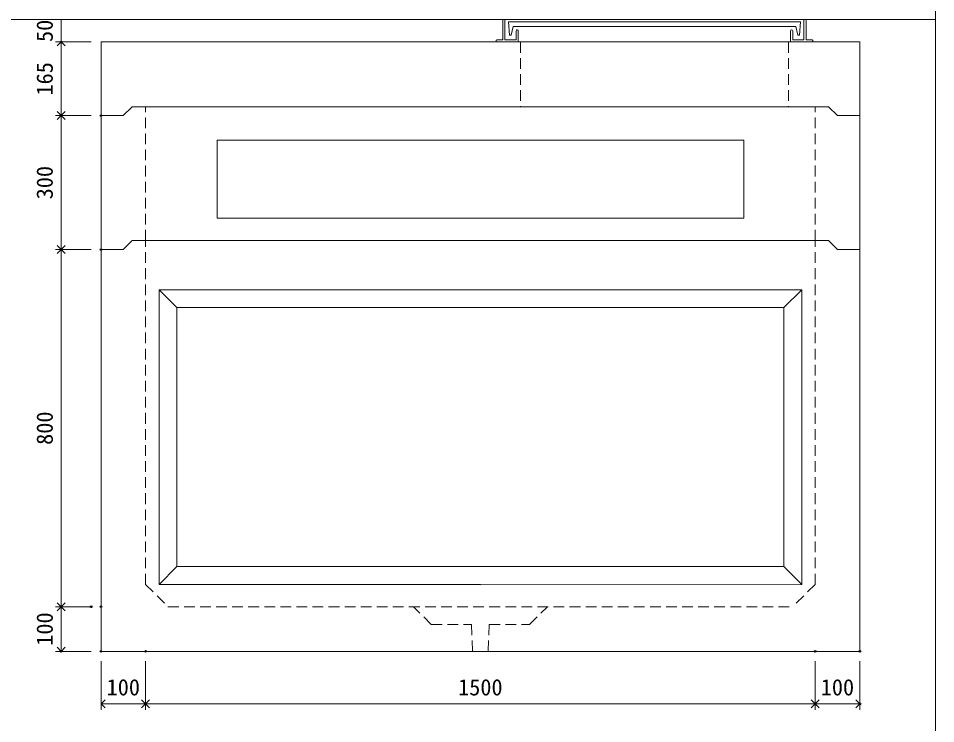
# Model space of a CAD drawing. Units: millimetres, scale not verified. Extents: x -6420 to 6420, y -3299 to 2858.
# Drawn here: x 4365 to 6420, y -1755 to -175 of the extents above; entities that cross this region are included whole.
import ezdxf
from ezdxf.enums import TextEntityAlignment as Align

# ---------------------------------------------------------------- set-up
doc = ezdxf.new("R2010")
doc.units = ezdxf.units.MM
doc.header["$LTSCALE"] = 20
doc.header["$PDMODE"] = 32
doc.header["$PDSIZE"] = 4
doc.linetypes.add('DASHED1', pattern=[1.8, 1.2, -0.6])
doc.linetypes.add('USER2', pattern=[50.8, 31.75, -6.35, 6.35, -6.35])
doc.layers.add('0-1_Defpoints', color=7, linetype='Continuous')
for name, color, linetype, lineweight in [('0-2_waku', 7, 'Continuous', 18), ('0-3_gaikei', 7, 'Continuous', 18), ('0-4_kakure', 7, 'DASHED1', 5), ('0-5_sunpou', 7, 'Continuous', 5), ('0-8_uchigawa', 6, 'Continuous', 18), ('0-A_futa', 3, 'Continuous', 18), ('0-B_GL', 4, 'Continuous', 18), ('1-2_uchigawa2', 6, 'USER2', 18)]:
    doc.layers.add(name, color=color, linetype=linetype, lineweight=lineweight)
doc.styles.add('ＭＳ ゴシック', font='')
doc.styles.get('ＭＳ ゴシック').set_extended_font_data('MS Gothic')

# ---------------------------------------------------------------- blocks, each defined once
blk = doc.blocks.new('_Open90')
at = {"layer": '0-5_sunpou'}
blk.add_line((0, 0), (-1, 0), dxfattribs=at)
blk.add_lwpolyline([(-0.5, 0.5), (0, 0), (-0.5, -0.5)], dxfattribs=at)
blk = doc.blocks.new('D119')
at = {"layer": '0-1_Defpoints'}
for p in [(7133.24, 2391.92), (7044.21, 2091.92), (7133.24, 2091.92)]:
    blk.add_point(p, dxfattribs=at)
at = {"layer": '0-5_sunpou'}
for p, q in [((7111.24, 2391.92), (7031.21, 2391.92)), ((7044.21, 2373.92), (7044.21, 2109.92)), ((7111.24, 2091.92), (7031.21, 2091.92))]:
    blk.add_line(p, q, dxfattribs=at)
at = {"layer": '0-5_sunpou', "xscale": 18, "yscale": 18}
for p, rotation in [((7044.21, 2391.92), 90), ((7044.21, 2091.92), 270)]:
    blk.add_blockref('_Open90', p, dxfattribs=dict(at, rotation=rotation))
at = {"layer": '0-5_sunpou', "style": 'ＭＳ ゴシック'}
blk.add_text('300', height=36.66, rotation=90, dxfattribs=at).set_placement((7036.21, 2204.42), align=Align.BOTTOM_LEFT)
blk = doc.blocks.new('D89')
at = {"layer": '0-1_Defpoints'}
for p in [(7133.24, 2091.92), (7044.21, 1291.92), (7133.24, 1291.92)]:
    blk.add_point(p, dxfattribs=at)
at = {"layer": '0-5_sunpou'}
for p, q in [((7111.24, 2091.92), (7031.21, 2091.92)), ((7044.21, 2073.92), (7044.21, 1309.92)), ((7111.24, 1291.92), (7031.21, 1291.92))]:
    blk.add_line(p, q, dxfattribs=at)
at = {"layer": '0-5_sunpou', "xscale": 18, "yscale": 18}
for p, rotation in [((7044.21, 2091.92), 90), ((7044.21, 1291.92), 270)]:
    blk.add_blockref('_Open90', p, dxfattribs=dict(at, rotation=rotation))
at = {"layer": '0-5_sunpou', "style": 'ＭＳ ゴシック'}
blk.add_text('800', height=36.66, rotation=90, dxfattribs=at).set_placement((7036.21, 1654.42), align=Align.BOTTOM_LEFT)
blk = doc.blocks.new('D90')
at = {"layer": '0-1_Defpoints'}
for p in [(7111.24, 1291.92), (7044.21, 1191.92), (7133.24, 1191.92)]:
    blk.add_point(p, dxfattribs=at)
at = {"layer": '0-5_sunpou'}
for p, q in [((7089.24, 1291.92), (7031.21, 1291.92)), ((7044.21, 1273.92), (7044.21, 1209.92)), ((7111.24, 1191.92), (7031.21, 1191.92))]:
    blk.add_line(p, q, dxfattribs=at)
at = {"layer": '0-5_sunpou', "xscale": 18, "yscale": 18}
for p, rotation in [((7044.21, 1291.92), 90), ((7044.21, 1191.92), 270)]:
    blk.add_blockref('_Open90', p, dxfattribs=dict(at, rotation=rotation))
at = {"layer": '0-5_sunpou', "style": 'ＭＳ ゴシック'}
blk.add_text('100', height=36.66, rotation=90, dxfattribs=at).set_placement((7036.21, 1204.42), align=Align.BOTTOM_LEFT)
blk = doc.blocks.new('D91')
at = {"layer": '0-1_Defpoints'}
for p in [(7133.24, 1191.92), (7233.24, 1191.92), (7233.24, 1074.2)]:
    blk.add_point(p, dxfattribs=at)
at = {"layer": '0-5_sunpou'}
for p, q in [((7133.24, 1169.92), (7133.24, 1061.2)), ((7233.24, 1169.92), (7233.24, 1061.2)), ((7151.24, 1074.2), (7215.24, 1074.2))]:
    blk.add_line(p, q, dxfattribs=at)
at = {"layer": '0-5_sunpou', "xscale": 18, "yscale": 18, "rotation": 180}
blk.add_blockref('_Open90', (7133.24, 1074.2), dxfattribs=at)
at = {"layer": '0-5_sunpou', "xscale": 18, "yscale": 18}
blk.add_blockref('_Open90', (7233.24, 1074.2), dxfattribs=at)
at = {"layer": '0-5_sunpou', "style": 'ＭＳ ゴシック'}
blk.add_text('100', height=36.66, dxfattribs=at).set_placement((7145.74, 1082.2), align=Align.BOTTOM_LEFT)
blk = doc.blocks.new('D92')
at = {"layer": '0-1_Defpoints'}
for p in [(7233.24, 1191.92), (8733.24, 1191.92), (8733.24, 1074.2)]:
    blk.add_point(p, dxfattribs=at)
at = {"layer": '0-5_sunpou'}
for p, q in [((7233.24, 1169.92), (7233.24, 1061.2)), ((8733.24, 1169.92), (8733.24, 1061.2)), ((7251.24, 1074.2), (8715.24, 1074.2))]:
    blk.add_line(p, q, dxfattribs=at)
at = {"layer": '0-5_sunpou', "xscale": 18, "yscale": 18, "rotation": 180}
blk.add_blockref('_Open90', (7233.24, 1074.2), dxfattribs=at)
at = {"layer": '0-5_sunpou', "xscale": 18, "yscale": 18}
blk.add_blockref('_Open90', (8733.24, 1074.2), dxfattribs=at)
at = {"layer": '0-5_sunpou', "style": 'ＭＳ ゴシック'}
blk.add_text('1500', height=36.66, dxfattribs=at).set_placement((7933.24, 1082.2), align=Align.BOTTOM_LEFT)
blk = doc.blocks.new('D93')
at = {"layer": '0-1_Defpoints'}
for p in [(8733.24, 1191.92), (8833.24, 1191.92), (8833.24, 1074.2)]:
    blk.add_point(p, dxfattribs=at)
at = {"layer": '0-5_sunpou'}
for p, q in [((8733.24, 1169.92), (8733.24, 1061.2)), ((8833.24, 1169.92), (8833.24, 1061.2)), ((8751.24, 1074.2), (8815.24, 1074.2))]:
    blk.add_line(p, q, dxfattribs=at)
at = {"layer": '0-5_sunpou', "xscale": 18, "yscale": 18, "rotation": 180}
blk.add_blockref('_Open90', (8733.24, 1074.2), dxfattribs=at)
at = {"layer": '0-5_sunpou', "xscale": 18, "yscale": 18}
blk.add_blockref('_Open90', (8833.24, 1074.2), dxfattribs=at)
at = {"layer": '0-5_sunpou', "style": 'ＭＳ ゴシック'}
blk.add_text('100', height=36.66, dxfattribs=at).set_placement((8745.74, 1082.2), align=Align.BOTTOM_LEFT)
blk = doc.blocks.new('_Open90_44')
at = {"layer": '0-5_sunpou'}
blk.add_line((0, 0), (-1, 0), dxfattribs=at)
blk.add_lwpolyline([(-0.5, 0.5), (0, 0), (-0.5, -0.5)], dxfattribs=at)
blk = doc.blocks.new('16 5')
at = {"layer": '0-5_sunpou'}
for p, q in [((75.03, 82.5), (-5, 82.5)), ((8, 64.5), (8, -64.5)), ((53.03, -82.5), (-5, -82.5))]:
    blk.add_line(p, q, dxfattribs=at)
at = {"layer": '0-5_sunpou', "xscale": 18, "yscale": 18}
for p, rotation in [((8, 82.5), 90), ((8, -82.5), 270)]:
    blk.add_blockref('_Open90_44', p, dxfattribs=dict(at, rotation=rotation))
at = {"layer": '0-5_sunpou', "style": 'ＭＳ ゴシック'}
blk.add_text('165', height=36.66, rotation=90, dxfattribs=at).set_placement((0, -37.5), align=Align.BOTTOM_LEFT)
blk = doc.blocks.new('5 0')
at = {"layer": '0-5_sunpou'}
for p, q in [((2.73, 37.5), (2.73, -12.5)), ((9.9, -12.5), (-10.27, -12.5))]:
    blk.add_line(p, q, dxfattribs=at)
blk.add_point((2.73, -12.5), dxfattribs=at)
at = {"layer": '0-5_sunpou', "style": 'ＭＳ ゴシック'}
blk.add_text('50', height=36.66, rotation=90, dxfattribs=at).set_placement((-5.27, -12.5), align=Align.BOTTOM_LEFT)

msp = doc.modelspace()

# ---------------------------------------------------------------- linework, layer by layer
at = {"layer": '0-2_waku'}
for p, q in [((6420, 2858.31), (6420, -2841.69)), ((6420, 2841.69), (6420, -2858.31)), ((6420, 2841.69), (6420, -2858.31)), ((6420, 2841.69), (6420, -2858.31)), ((6420, 2841.69), (6420, -2858.31)), ((6420, 2841.69), (6420, -2858.31)), ((6420, 2485.44), (6420, -2858.31)), ((6420, 2485.44), (6420, -2858.31))]:
    msp.add_line(p, q, dxfattribs=at)
at = {"layer": '0-3_gaikei'}
for p, q in [((4550, -228.23), (4550, -693.23)), ((4550, -228.23), (6250, -228.23)), ((4550, -228.23), (6250, -228.23)), ((4550, -228.23), (6250, -228.23)), ((4550, -228.23), (6250, -228.23)), ((5355, -228.23), (6225, -228.23)), ((5355, -228.23), (6225, -228.23)), ((6250, -693.23), (6250, -228.23)), ((4620, -373.23), (4600, -393.23)), ((4620, -373.23), (4600, -393.23)), ((4620, -373.23), (4600, -393.23)), ((4620, -373.23), (4600, -393.23)), ((4620, -373.23), (4600, -393.23)), ((4620, -373.23), (4600, -393.23)), ((4620, -373.23), (4600, -393.23)), ((4620, -373.23), (4600, -393.23)), ((4620, -373.23), (4600, -393.23)), ((4620, -373.23), (4600, -393.23)), ((4620, -373.23), (4600, -393.23)), ((4620, -373.23), (4600, -393.23)), ((4620, -373.23), (4600, -393.23)), ((4620, -373.23), (4600, -393.23)), ((4620, -373.23), (6180, -373.23)), ((4620, -373.23), (6180, -373.23)), ((4620, -373.23), (6180, -373.23)), ((4620, -373.23), (6180, -373.23)), ((4620, -373.23), (6180, -373.23)), ((4620, -373.23), (6180, -373.23)), ((4620, -373.23), (6180, -373.23)), ((4620, -373.23), (6180, -373.23)), ((4620, -373.23), (6180, -373.23)), ((4620, -373.23), (6180, -373.23)), ((4620, -373.23), (6180, -373.23)), ((4620, -373.23), (6180, -373.23)), ((4620, -373.23), (6180, -373.23)), ((4620, -373.23), (6180, -373.23)), ((6180, -373.23), (6200, -393.23)), ((6180, -373.23), (6200, -393.23)), ((6180, -373.23), (6200, -393.23)), ((6180, -373.23), (6200, -393.23)), ((6180, -373.23), (6200, -393.23)), ((6180, -373.23), (6200, -393.23)), ((6180, -373.23), (6200, -393.23)), ((6180, -373.23), (6200, -393.23)), ((6180, -373.23), (6200, -393.23)), ((6180, -373.23), (6200, -393.23)), ((6180, -373.23), (6200, -393.23)), ((6180, -373.23), (6200, -393.23)), ((6180, -373.23), (6200, -393.23)), ((6180, -373.23), (6200, -393.23)), ((4550, -393.23), (4600, -393.23)), ((4550, -393.23), (4600, -393.23)), ((4550, -393.23), (4600, -393.23)), ((4550, -393.23), (4600, -393.23)), ((4550, -393.23), (4600, -393.23)), ((4550, -393.23), (4600, -393.23)), ((4550, -393.23), (4600, -393.23)), ((4550, -393.23), (4600, -393.23)), ((4550, -393.23), (4600, -393.23)), ((4550, -393.23), (4600, -393.23)), ((4550, -393.23), (4600, -393.23)), ((4550, -393.23), (4600, -393.23)), ((4550, -393.23), (4600, -393.23)), ((4550, -393.23), (4600, -393.23)), ((6200, -393.23), (6250, -393.23)), ((6200, -393.23), (6250, -393.23)), ((6200, -393.23), (6250, -393.23)), ((6200, -393.23), (6250, -393.23)), ((6200, -393.23), (6250, -393.23)), ((6200, -393.23), (6250, -393.23)), ((6200, -393.23), (6250, -393.23)), ((6200, -393.23), (6250, -393.23)), ((6200, -393.23), (6250, -393.23)), ((6200, -393.23), (6250, -393.23)), ((6200, -393.23), (6250, -393.23)), ((6200, -393.23), (6250, -393.23)), ((6200, -393.23), (6250, -393.23)), ((6200, -393.23), (6250, -393.23)), ((4620, -673.23), (4600, -693.23)), ((4620, -673.23), (4600, -693.23)), ((4620, -673.23), (4600, -693.23)), ((4620, -673.23), (4600, -693.23)), ((4620, -673.23), (4600, -693.23)), ((4620, -673.23), (4600, -693.23)), ((4620, -673.23), (4600, -693.23)), ((4620, -673.23), (4600, -693.23)), ((4620, -673.23), (4600, -693.23)), ((4620, -673.23), (4600, -693.23)), ((4620, -673.23), (4600, -693.23)), ((4620, -673.23), (4600, -693.23)), ((4620, -673.23), (4600, -693.23)), ((4620, -673.23), (4600, -693.23)), ((4620, -673.23), (4600, -693.23)), ((4620, -673.23), (4600, -693.23)), ((4620, -673.23), (4600, -693.23)), ((4620, -673.23), (4600, -693.23)), ((4620, -673.23), (4600, -693.23)), ((4620, -673.23), (4600, -693.23)), ((4620, -673.23), (6180, -673.23)), ((4620, -673.23), (6180, -673.23)), ((4620, -673.23), (6180, -673.23)), ((4620, -673.23), (6180, -673.23)), ((4620, -673.23), (6180, -673.23)), ((4620, -673.23), (6180, -673.23)), ((4620, -673.23), (6180, -673.23)), ((4620, -673.23), (6180, -673.23)), ((4620, -673.23), (6180, -673.23)), ((4620, -673.23), (6180, -673.23)), ((4620, -673.23), (6180, -673.23)), ((4620, -673.23), (6180, -673.23)), ((4620, -673.23), (6180, -673.23)), ((4620, -673.23), (6180, -673.23)), ((4620, -673.23), (6180, -673.23)), ((4620, -673.23), (6180, -673.23)), ((4620, -673.23), (6180, -673.23)), ((4620, -673.23), (6180, -673.23)), ((4620, -673.23), (6180, -673.23)), ((4620, -673.23), (6180, -673.23)), ((6180, -673.23), (6200, -693.23)), ((6180, -673.23), (6200, -693.23)), ((6180, -673.23), (6200, -693.23)), ((6180, -673.23), (6200, -693.23)), ((6180, -673.23), (6200, -693.23)), ((6180, -673.23), (6200, -693.23)), ((6180, -673.23), (6200, -693.23)), ((6180, -673.23), (6200, -693.23)), ((6180, -673.23), (6200, -693.23)), ((6180, -673.23), (6200, -693.23)), ((6180, -673.23), (6200, -693.23)), ((6180, -673.23), (6200, -693.23)), ((6180, -673.23), (6200, -693.23)), ((6180, -673.23), (6200, -693.23)), ((6180, -673.23), (6200, -693.23)), ((6180, -673.23), (6200, -693.23)), ((6180, -673.23), (6200, -693.23)), ((6180, -673.23), (6200, -693.23)), ((6180, -673.23), (6200, -693.23)), ((6180, -673.23), (6200, -693.23)), ((4550, -693.23), (4600, -693.23)), ((4550, -693.23), (4600, -693.23)), ((4550, -693.23), (4600, -693.23)), ((4550, -693.23), (4600, -693.23)), ((4550, -693.23), (4600, -693.23)), ((4550, -693.23), (4600, -693.23)), ((4550, -693.23), (4600, -693.23)), ((4550, -693.23), (4550, -1593.23)), ((4550, -693.23), (4600, -693.23)), ((4550, -693.23), (4600, -693.23)), ((4550, -693.23), (4600, -693.23)), ((4550, -693.23), (4600, -693.23)), ((4550, -693.23), (4600, -693.23)), ((4550, -693.23), (4600, -693.23)), ((4550, -693.23), (4600, -693.23)), ((4550, -693.23), (4600, -693.23)), ((4550, -693.23), (4600, -693.23)), ((4550, -693.23), (4600, -693.23)), ((4550, -693.23), (4600, -693.23)), ((4550, -693.23), (4600, -693.23)), ((4550, -693.23), (4600, -693.23)), ((6200, -693.23), (6250, -693.23)), ((6200, -693.23), (6250, -693.23)), ((6200, -693.23), (6250, -693.23)), ((6200, -693.23), (6250, -693.23)), ((6200, -693.23), (6250, -693.23)), ((6200, -693.23), (6250, -693.23)), ((6200, -693.23), (6250, -693.23)), ((6200, -693.23), (6250, -693.23)), ((6200, -693.23), (6250, -693.23)), ((6200, -693.23), (6250, -693.23)), ((6200, -693.23), (6250, -693.23)), ((6200, -693.23), (6250, -693.23)), ((6200, -693.23), (6250, -693.23)), ((6200, -693.23), (6250, -693.23)), ((6200, -693.23), (6250, -693.23)), ((6200, -693.23), (6250, -693.23)), ((6200, -693.23), (6250, -693.23)), ((6200, -693.23), (6250, -693.23)), ((6200, -693.23), (6250, -693.23)), ((6200, -693.23), (6250, -693.23)), ((6250, -1593.23), (6250, -693.23)), ((4550, -1593.23), (6250, -1593.23))]:
    msp.add_line(p, q, dxfattribs=at)
at = {"layer": '0-4_kakure'}
for p, q in [((5490, -228.23), (5490, -373.23)), ((6090, -228.23), (6090, -373.23)), ((4650, -673.23), (4650, -373.23)), ((6150, -673.23), (6150, -373.23)), ((4650, -1443.23), (4650, -673.23)), ((6150, -1443.23), (6150, -673.23)), ((4650, -1443.23), (4700, -1493.23)), ((6150, -1443.23), (6100, -1493.23)), ((4700, -1493.23), (6100, -1493.23)), ((5290, -1533.23), (5250, -1493.23)), ((5290, -1533.23), (5380, -1533.23)), ((5380, -1533.23), (5382.5, -1593.23)), ((5420, -1533.23), (5417.5, -1593.23))]:
    msp.add_line(p, q, dxfattribs=at)
msp.add_lwpolyline([(5420, -1533.23), (5510, -1533.23), (5550, -1493.23)], dxfattribs=at)
at = {"layer": '0-8_uchigawa'}
for p, q in [((4680, -783.23), (5400, -783.23)), ((4680, -783.23), (4680, -1443.23)), ((4720, -823.23), (4680, -783.23)), ((6120, -783.23), (5400, -783.23)), ((6080, -823.23), (6120, -783.23)), ((6120, -783.23), (6120, -1443.23)), ((6120, -783.23), (6120, -1443.23)), ((4720, -823.23), (4720, -1403.23)), ((4720, -823.23), (5400, -823.23)), ((4720, -823.23), (5400, -823.23)), ((6080, -823.23), (5400, -823.23)), ((6080, -823.23), (6080, -1403.23)), ((4720, -1403.23), (4680, -1443.23)), ((4720, -1403.23), (5400, -1403.23)), ((4680, -1443.23), (5400, -1443.23)), ((5400.69, -1443.92), (6120, -1443.23))]:
    msp.add_line(p, q, dxfattribs=at)
msp.add_lwpolyline([(5400, -1403.23), (6080, -1403.23), (6120, -1443.23)], dxfattribs=at)
at = {"layer": '0-A_futa'}
for p, q in [((5450, -180.23), (5450, -223.23)), ((5452, -178.23), (5455, -178.23)), ((5455, -178.23), (5455, -223.23)), ((5462.81, -182.73), (6117.14, -182.73)), ((5462.81, -182.73), (5465.3, -212.73)), ((6117.14, -182.73), (6114.89, -212.73)), ((6125, -178.23), (6128, -178.23)), ((6125, -178.23), (6125, -223.23)), ((6130, -180.23), (6130, -223.23)), ((5473.33, -193.73), (5469.01, -212.73)), ((5473.33, -193.73), (6106.67, -193.73)), ((5480, -203.23), (5480, -223.23)), ((5482, -201.23), (5483, -201.23)), ((5485, -203.23), (5485, -228.23)), ((6095, -203.23), (6095, -228.23)), ((6098, -201.23), (6097, -201.23)), ((6100, -203.23), (6100, -223.23)), ((6106.67, -193.73), (6110.99, -212.73)), ((5435, -225.23), (5435, -226.23)), ((5437, -223.23), (5450, -223.23)), ((5455, -223.23), (5480, -223.23)), ((5465.3, -212.73), (5469.01, -212.73)), ((6125, -223.23), (6100, -223.23)), ((6114.89, -212.73), (6110.99, -212.73)), ((6143, -223.23), (6130, -223.23)), ((6145, -225.23), (6145, -226.23)), ((5490, -228.23), (5437, -228.23)), ((6095, -228.23), (6143, -228.23))]:
    msp.add_line(p, q, dxfattribs=at)
for centre, start, end in [((5452, -180.23), 90, 180), ((6128, -180.23), 0, 90), ((5482, -203.23), 90, 180), ((5483, -203.23), 0, 90), ((6097, -203.23), 90, 180), ((6098, -203.23), 0, 90), ((5437, -225.23), 90, 180), ((6143, -225.23), 0, 90), ((5437, -226.23), 180, 270), ((6143, -226.23), 270, 0)]:
    msp.add_arc(centre, 2, start, end, dxfattribs=at)
at = {"layer": '0-B_GL'}
msp.add_line((-1740, -178.23), (6420, -178.23), dxfattribs=at)
at = {"layer": '1-2_uchigawa2'}
for p, q in [((4810, -448.23), (5400, -448.23)), ((4810, -448.23), (4810, -623.23)), ((5990, -448.23), (5400, -448.23)), ((5990, -448.23), (5990, -623.23)), ((4810, -623.23), (5400.53, -623.23)), ((5990, -623.23), (5399.47, -623.23))]:
    msp.add_line(p, q, dxfattribs=at)

# ---------------------------------------------------------------- block references
at = {"layer": '0-5_sunpou'}
for name, p in [('5 0', (4458.24, -215.73)), ('16 5', (4452.97, -310.73)), ('D119', (-2583.24, -2785.15)), ('D89', (-2583.24, -2785.15)), ('D90', (-2583.24, -2785.15)), ('D91', (-2583.24, -2785.15)), ('D92', (-2583.24, -2785.15)), ('D93', (-2583.24, -2785.15))]:
    msp.add_blockref(name, p, dxfattribs=at)

doc.saveas('drawing.dxf')
